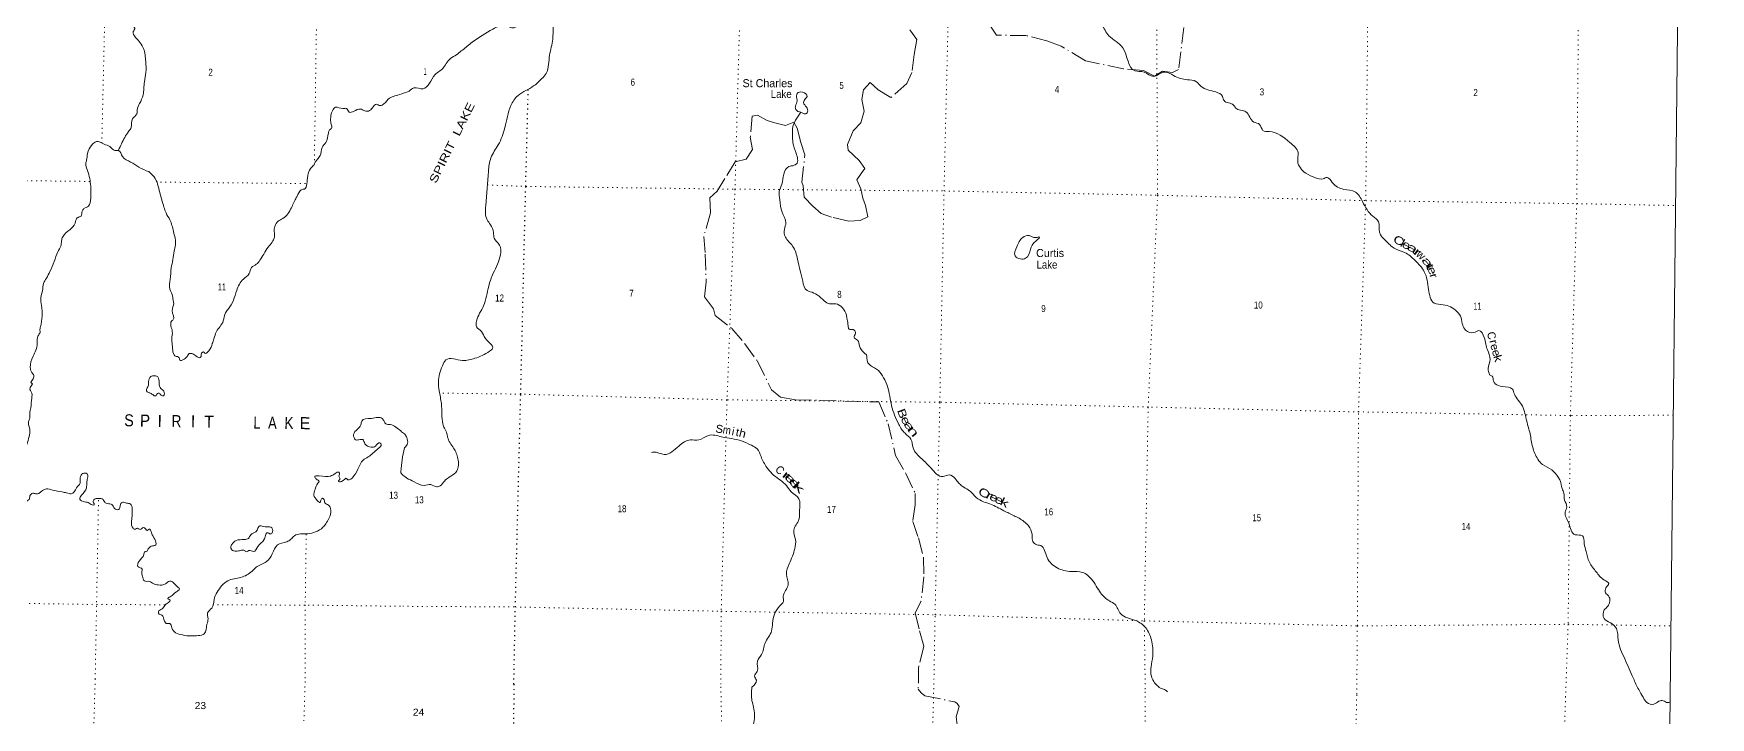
# Model space of a CAD drawing. Header units: feet. Extents: x -509309 to -252658, y -547785 to -360805.
# Drawn here: x -294575 to -252658, y -456902 to -439823 of the extents above; entities that cross this region are included whole.
import ezdxf
from ezdxf.enums import TextEntityAlignment as Align

# ---------------------------------------------------------------- set-up
doc = ezdxf.new("R2010")
doc.units = ezdxf.units.FT
doc.header["$LTSCALE"] = 80
doc.linetypes.add('DOT_DASHED', pattern=[7.7, 5, -1.2, 0.3, -1.2])
doc.linetypes.add('DOTTED', pattern=[1.5, 0.3, -1.2])
for name, color, linetype, lineweight in [('39', 7, 'Continuous', 13), ('4', 7, 'Continuous', 13), ('44', 7, 'DOT_DASHED', 13), ('6', 7, 'DOTTED', 25), ('7', 7, 'DOTTED', 13)]:
    doc.layers.add(name, color=color, linetype=linetype, lineweight=lineweight)
doc.layers.add('41', color=7, linetype='Continuous')

msp = doc.modelspace()

# ---------------------------------------------------------------- linework, layer by layer
at = {"layer": '39'}
msp.add_lwpolyline([(-285298.03, -450166.82), (-285352.43, -450395.54), (-285388.71, -450682.4), (-285397.36, -450772), (-285392.38, -450796.91), (-285352.88, -450839.7), (-285306.82, -450876.34)], dxfattribs=at)
for points in [[(-292448.75, -442736.48), (-292295.45, -442414.66), (-292201.81, -442273.01), (-292130.58, -442167.29), (-292104.43, -441954.71), (-291992.9, -441829.3), (-291981.87, -441727), (-291922.14, -441566.96), (-291837.86, -441356.95), (-291804.59, -441032), (-291764.19, -440797.47), (-291771.49, -440520.32), (-291824.48, -440198.54), (-292024.26, -439917.5), (-292081.01, -439774.39), (-292046.07, -439688.39), (-292069.84, -439658.04), (-292068.01, -439471.33), (-292150.41, -439285.8), (-292270.71, -439079.83), (-292353.88, -438972.6), (-292266.97, -438698.37), (-292224.34, -438441.78), (-292146.24, -438452.58), (-292019.1, -438166.69), (-291858.97, -437993.56), (-291732.17, -437946.61), (-291567.73, -437946.2), (-291495.45, -437936.87), (-291450.51, -437852.98), (-291454.33, -437630.07), (-291462.68, -437459.32), (-291400.46, -437249.1), (-291287.89, -437017.28), (-291149.62, -436823.86), (-291092.98, -436569.42), (-290962.83, -436385.96), (-290709.99, -435960.75), (-290500.54, -435665.62), (-290197.4, -435427.63), (-290069.89, -435308.4), (-290007.47, -435078.1), (-289856.33, -434798.47), (-289566.76, -434309.37), (-289352.12, -433893.82), (-289252.78, -433579.55), (-289153.34, -433460.05), (-288973.26, -433092.35)], [(-268311.35, -434826.65), (-268210.04, -435166.64), (-268275.42, -435563.25), (-268501.97, -435869.23), (-268517.83, -436007.54), (-268661.47, -436258.48), (-268671.51, -436260.35), (-268849.61, -436388.33), (-269027.57, -436506.28), (-269089.05, -436607.81), (-269077.01, -436758.55), (-269064.44, -436869.16), (-269056.3, -437011.82), (-269148.19, -437139.01), (-269175.46, -437230.98), (-269118.93, -437352.25), (-269075.62, -437563.67), (-269003.24, -437699.21), (-268842.67, -437835.99), (-268684.79, -438024.94), (-268606.54, -438323.19), (-268455.3, -438710.81), (-268227.85, -439095.49), (-267875.56, -439590.35), (-267692.9, -439876.02), (-267350.09, -440178.01), (-267042.98, -440754.54), (-266816.87, -440785.85), (-266575.71, -440891.65), (-266307.66, -440783.01), (-266076.31, -440872.61), (-265732.88, -440975.84), (-265518.95, -441019.02), (-265388.32, -441145.34), (-265025.27, -441280.97), (-264854.39, -441395.82), (-264817.66, -441498.73), (-264576.58, -441610.56), (-264525.45, -441685.56), (-264268.07, -441777.54), (-264074.99, -442033.24), (-263927.42, -442091.54), (-263843.2, -442241.3), (-263687.24, -442271.62), (-263171.59, -442539.91), (-262964.56, -442801.83), (-262975.36, -443012.49), (-262772.8, -443308.47), (-262527.76, -443424.37), (-262341.66, -443449.08), (-262237.01, -443418.44), (-262110.36, -443542.7), (-261819.94, -443713.45), (-261532.18, -443781.76), (-261354.92, -444021.17), (-261095.13, -444386.23), (-260952.66, -444526.78), (-260931.95, -444780.04), (-260889.05, -444871), (-260762.58, -445009.31), (-260564.41, -445182.77), (-260303.2, -445288.85), (-260043.24, -445489.28), (-259810.43, -445771.64), (-259702.02, -446214.87), (-259564.17, -446554.12), (-259336.19, -446595.49), (-259156.47, -446648.22), (-258891.46, -446921), (-258849.8, -447106.3), (-258777.29, -447231.8), (-258577.61, -447290.84), (-258446.67, -447242.5), (-258312.63, -447415.05), (-258232.54, -447725.37), (-258163.49, -447961.24), (-258212.55, -448185.41), (-258180.6, -448346.48)], [(-285187.8, -441260.1), (-285066.11, -441182.45), (-284837.83, -441201.74), (-284536.49, -440848.63), (-284323.68, -440672.95), (-284239.73, -440539.62), (-283970.31, -440326.59), (-283852.82, -440233.89), (-283609.68, -440038.56), (-283092.17, -439710.59), (-282784.28, -439620.58), (-282566.5, -439675.86), (-282431.78, -439493.05), (-282389.77, -439043.92), (-282312.91, -438840.21), (-282120.15, -438664.25), (-281973.61, -438497.68), (-281905.86, -438376.16), (-281809.1, -438335.37), (-281764.14, -438422.33), (-281724.53, -438459.03), (-281638.3, -438456.24), (-281593.52, -438557.26), (-281549.89, -438744.59), (-281520.95, -438981.91), (-281560.59, -439402.97), (-281588.06, -439661.58), (-281596.02, -439960.61), (-281675.5, -440363.04), (-281763.7, -440817.54), (-281867.66, -440948.58), (-282074.56, -441132.38), (-282462.55, -441367.82), (-282642.32, -441622.27), (-282793.97, -442176.26), (-282957.95, -442601.59), (-283142.63, -442924.23), (-283203.25, -443264.68), (-283270.64, -444117.01), (-283237.27, -444474.85), (-283152.71, -444598.52), (-283075.11, -444794.36), (-283062.86, -444929.05), (-282928.87, -445105.62), (-282901.99, -445346.92), (-283082.48, -445808.15), (-283196.99, -446129.78), (-283325.74, -446619.85), (-283503.22, -447004.83), (-283499.04, -447143.42), (-283378.34, -447263.58), (-283280.41, -447437.63), (-283101.28, -447687.11), (-283176.39, -447758.33), (-283543.55, -447933.83), (-283854.95, -447985.65), (-284265.74, -447973.82), (-284355.86, -448119.11), (-284453.41, -448523.29), (-284436.29, -448744.38), (-284380.37, -449064.39), (-284340.98, -449572.9), (-284304.33, -449681.84), (-284241.95, -449815.23), (-284225.05, -449901.8), (-284074.33, -450176.98), (-283965.56, -450441.53), (-283993.62, -450744.29), (-284305.69, -450998.88), (-284409.5, -451117.87), (-284496.05, -451144.76), (-284647.63, -451086.4), (-284812.27, -451106.16), (-285063.66, -451016.27), (-285242.85, -450923.39), (-285306.82, -450876.34)], [(-285187.8, -441260.1), (-285428.65, -441347.09), (-285708.53, -441462.83), (-285860.4, -441611.94), (-285912.65, -441623.48), (-286006.54, -441586.43), (-286052.87, -441608.06), (-286103.69, -441677.84), (-286202.74, -441757.19), (-286294.93, -441752.28), (-286398.77, -441707.09), (-286573.83, -441767.63), (-286682.27, -441782.64), (-286753.58, -441693.6), (-286845.86, -441696.71), (-287026.01, -441662.83), (-287105.08, -441750.41), (-287149.3, -441964.82), (-287134.48, -442089.45), (-287121.29, -442175.92), (-287173.96, -442229.62), (-287204.82, -442309.63), (-287271.3, -442543.91), (-287360.76, -442669.53), (-287408.88, -442871.86), (-287481.99, -442965.52), (-287532.81, -443035.3), (-287563.5, -443097.24), (-287642.55, -443182.81), (-287727.22, -443432.97), (-287838.26, -443712.99), (-287846.28, -443712.91), (-287965.87, -443842.26), (-288006.72, -443918.16), (-288129.53, -444171.96), (-288344.76, -444442.93), (-288459.69, -444506.07), (-288541.22, -444639.8), (-288555.96, -444711.94), (-288553.81, -444900.7), (-288609.27, -445034.69), (-288712.73, -445156.16), (-288820.72, -445329.79), (-288918.51, -445485.45), (-289005.72, -445585), (-289122.84, -445668.19), (-289184.46, -445816.17), (-289328.18, -445953.31), (-289495.43, -446238.81), (-289702.48, -446698.6), (-289777.62, -446794.25), (-289831.79, -447000.53), (-290004.87, -447267.9), (-290064.77, -447446.02), (-290106.06, -447566.09), (-290192.03, -447743.95), (-290288.89, -447805.25), (-290328.64, -447768.72), (-290375.11, -447804.41), (-290381.6, -447852.54), (-290406.29, -447916.55), (-290486.28, -447893.68), (-290593.89, -447824.37), (-290684.05, -447815.46), (-290734.9, -447889.25), (-290846.02, -447972.5), (-290902.36, -447992.03), (-290953.62, -447903.18), (-291007.61, -447886.6), (-291107.03, -447596.49), (-291121.51, -447437.73), (-291105.8, -447267.22), (-291123.31, -447008.03), (-291088.93, -446978.25), (-291110.62, -446737.09), (-291070.79, -446560.79), (-291085.98, -446474.3), (-291097.11, -446381.83), (-291165.59, -446208.49), (-291159.11, -445957.57), (-291132.29, -445676.73), (-291092.14, -445468.3), (-291059.96, -445253.77), (-291026.41, -445105.51), (-291079.23, -444765.67), (-291164.61, -444475.7), (-291263.2, -444304.08), (-291315.88, -444154.98), (-291420.59, -443790.54), (-291559.17, -443403.68), (-291694.24, -443271.85)], [(-275395.13, -441791.55), (-275519.25, -441722.93), (-275530.11, -441634.44), (-275486.3, -441504.56), (-275495.52, -441444.2), (-275487.89, -441321.83), (-275351.1, -441285.62), (-275240.24, -441391.59), (-275275.06, -441447.31), (-275326.43, -441542.96), (-275299.17, -441603.57), (-275224.57, -441723.08), (-275251.9, -441819.07), (-275328.09, -441820), (-275393.83, -441788.95)], [(-275393.83, -441788.95), (-275601.77, -442203.62), (-275605.55, -442338.08), (-275592.3, -442549.08), (-275513.6, -442813.2), (-275507.11, -443080.32), (-275565.68, -443113.62), (-275696.41, -443145.91), (-275823.16, -443332.84), (-275868.59, -443585.17), (-275933.05, -443760.94), (-275921.83, -443973.92), (-275863.81, -444285.93), (-275767.04, -444548.3), (-275807.3, -444712.37), (-275781.78, -444905.47), (-275602.31, -445128.85), (-275478.39, -445459.87), (-275414.04, -445747.88), (-275349.29, -446005.78), (-275240.1, -446238.21), (-275160.32, -446269.46), (-274984.96, -446348.23), (-274812.55, -446499.24), (-274677.22, -446573.43), (-274520.86, -446573.63), (-274361.71, -446666.22), (-274255.95, -446854.44), (-274237.31, -446961.11), (-274211.4, -447124.1), (-274190.44, -447206.71), (-274084.29, -447214.24), (-274031.43, -447309.35), (-274064.87, -447413.27), (-273979.54, -447478.73), (-273931.39, -447627.98), (-273817.27, -447790.21), (-273757.91, -447849.27), (-273732.13, -448022.3), (-273651.1, -448109.78), (-273456.35, -448239.01), (-273326.43, -448419.54), (-273229.11, -448639.75), (-273127.16, -449117.02), (-272944.91, -449585.39), (-272791.47, -449806.4), (-272643.03, -449951.04), (-272587.77, -450168.66), (-272368.94, -450446.81), (-272141.47, -450678.9), (-271841.48, -450883.91), (-271682.59, -450843.99), (-271539.5, -450938.37), (-271359.61, -451129.64), (-271210.46, -451220.09), (-271008.46, -451407.65), (-270831.46, -451514.55), (-270655.86, -451575.26), (-270319.26, -451740.63), (-270066.32, -451864.67), (-269817.61, -452006.72), (-269706.81, -452116.7), (-269615.39, -452328.8), (-269603.32, -452477.54), (-269530.49, -452578.96), (-269398.61, -452610.94), (-269240.14, -452906.3), (-268988.99, -453166.84), (-268635.41, -453260.18), (-268355.03, -453280.2), (-268128.74, -453450.04), (-267900.7, -453790.56), (-267678.88, -453994.47), (-267545.66, -454076.66), (-267398.44, -454313.64), (-267029.8, -454481.47), (-266773.67, -454667.8), (-266633.26, -454964.91), (-266600.56, -455372.94), (-266640.13, -455637.4), (-266644.55, -455820.04), (-266570.86, -456007.8), (-266482.04, -456113.46), (-266380.7, -456181.14), (-266278.96, -456218.72), (-266230.06, -456265.71)], [(-291694.24, -443271.85), (-291941.81, -443161.01), (-292147.1, -443032.52), (-292352.29, -442893.98), (-292447.06, -442742.47), (-292543.31, -442741.53), (-292666.7, -442645.96), (-292810.48, -442584.32), (-293004.39, -442522.2), (-293109.41, -442597.48), (-293223.89, -442819.23), (-293249.61, -442987.64), (-293268.38, -443061.75), (-293224.04, -443242.89), (-293145.69, -443637.2), (-293142.59, -443934.39), (-293204.72, -444134.57), (-293313.61, -444195.76), (-293362.39, -444261.54), (-293387.61, -444379.76), (-293482.31, -444425.02), (-293535.72, -444555.01), (-293669.72, -444722.37), (-293845.9, -444897.34), (-293875.02, -445003.48), (-293894.31, -445129.78), (-293969.92, -445273.61), (-294056.52, -445515.72), (-294165.28, -445767.65), (-294251.12, -445931.46), (-294324.58, -446061.26), (-294348.39, -446239.73), (-294394.26, -446417.98), (-294372.09, -446610.95), (-294362.75, -446884.11), (-294401.4, -447144.76), (-294414.3, -447232.98), (-294410.82, -447287.23), (-294459.7, -447363.05), (-294481.76, -447567.64), (-294587.14, -447883.86), (-294658.03, -448160.25), (-294619.15, -448285.12), (-294564.09, -448396.09), (-294625.77, -448550.09), (-294617.75, -448550.17), (-294667.47, -448712.32), (-294631.91, -448766.88), (-294621.45, -448927.61), (-294641.87, -449168.36), (-294669.35, -449312.66), (-294676.73, -449451.13), (-294701.6, -449533.21), (-294669.29, -449714.23), (-294685, -449884.75), (-294741.09, -450082.98), (-294801.21, -450283.18), (-294850.6, -450411.2), (-294894.01, -450543.3), (-294967, -450624.91), (-295040.33, -450740.65), (-295102.69, -450964.93), (-295068.32, -451139.95), (-295079.01, -451208.11), (-295178.11, -451293.48), (-295225.34, -451405.46), (-295313.02, -451553.19), (-295460.85, -451700.34), (-295596.42, -451823.5), (-295623.44, -451919.62), (-295566.71, -452064.74), (-295462.01, -452226.39), (-295289.8, -452252.16), (-295172.91, -452193.06), (-295170.3, -452130.84), (-295205.7, -452060.22), (-295181.22, -452018.29), (-295132.64, -451972.59), (-295109.74, -451886.47), (-295084.67, -451784.31), (-295039.75, -451702.43), (-294999.08, -451644.6), (-294876.17, -451585.56), (-294826.08, -451590.06), (-294794.06, -451596.4), (-294736.91, -451494.55), (-294686.4, -451456.9), (-294665.5, -451370.76), (-294594.67, -451305.19), (-294518.57, -451315.97), (-294438.33, -451312.74)], [(-269448.71, -444902.69), (-269527.57, -444919.57), (-269609.53, -444902.35), (-269691.26, -444867.06), (-269846.22, -444913.06), (-269995.63, -445145.85), (-270038.79, -445378.13), (-269907.44, -445450.26), (-269776.95, -445436.04), (-269651.7, -445210.94), (-269514.55, -444996.05), (-269437.17, -444904.79), (-269449.17, -444902.61)], [(-291698.31, -448586.64), (-291682.87, -448444.23), (-291646.25, -448390.37), (-291541.78, -448371.31), (-291467.87, -448400.14), (-291437.24, -448549.02), (-291392.46, -448685.99), (-291318.96, -448756.99), (-291324.06, -448867.37), (-291382.13, -448858.77), (-291435.72, -448802.03), (-291479.97, -448815.65), (-291520.64, -448873.49), (-291596.5, -448838.61), (-291666.29, -448797.78), (-291736.21, -448770.99), (-291749.68, -448712.63), (-291710.75, -448628.68), (-291698.24, -448585.99)], [(-258180.6, -448346.48), (-258114.88, -448379.54), (-258078.42, -448502.52), (-258037.18, -448567.35), (-257859.68, -448636.11), (-257608.02, -448705.92), (-257557.47, -448825.09), (-257359.02, -449129.06), (-257251.69, -449502), (-257167.66, -449818.4), (-257101.97, -450156.62), (-256969.57, -450453.63), (-256857.06, -450585.72), (-256622.25, -450717.53), (-256466.36, -450904.45), (-256415.33, -450987.48), (-256365.87, -451188.95), (-256323.21, -451297.97), (-256303.52, -451476.94), (-256247.6, -451644.37), (-256287.43, -451776.31), (-256200.9, -452054.6), (-256040.26, -452337.95), (-255858.22, -452366.63), (-255812.66, -452560.01), (-255767.13, -452755.4), (-255684.45, -453021.59), (-255515.29, -453266.91), (-255309.5, -453470.59), (-255202.41, -453558.44), (-255269.96, -453663.89), (-255277.67, -453792.28), (-255204.49, -453867.6), (-255223.94, -454126.32), (-255311.35, -454217.44), (-255318.19, -454432.16), (-255159.23, -454538.81), (-255008.74, -454679.47), (-254966.35, -454961.15), (-254800.29, -455441.33), (-254584.21, -455928.25), (-254451.58, -456207.19), (-254341.84, -456397.46)], [(-289868.63, -453610.08), (-289719.04, -453489.05), (-289393.34, -453403.88), (-289113.08, -453250), (-289011.86, -453152.6), (-288757.85, -453016.53), (-288607.47, -452815.2), (-288476.97, -452595.6), (-288245.55, -452513.53), (-288142.7, -452454.29), (-288055.61, -452366.79), (-287718.21, -452315.87), (-287525.24, -452269.56), (-287339.6, -452152.9), (-287270.58, -452067.24), (-287145.5, -451787.35), (-287201.82, -451600.07), (-287293.46, -451538.94), (-287324.62, -451444.27), (-287348.54, -451429.98), (-287391.15, -451479.76), (-287419.75, -451533.7), (-287473.48, -451491.01), (-287566.34, -451349.55), (-287536.9, -451211.3), (-287469.2, -451055.34), (-287436.68, -451011.49), (-287512.25, -450946.5), (-287543.76, -450887.96), (-287437.29, -450868.92), (-287154.58, -450873.68), (-287033.64, -450810.61), (-286941.08, -450779.39), (-286927.5, -450825.7), (-286942.03, -450875.75), (-286914.61, -450942.28), (-286955.28, -451000.11), (-286875.18, -451010.93), (-286748.12, -450937.88), (-286744.17, -450943.94), (-286465.07, -450703.71), (-286338.48, -450474.04), (-286213.39, -450396.95), (-285958.65, -450186.59), (-285883.4, -450078.9), (-285917.13, -450042.43), (-286030.27, -450127.67), (-286132.81, -450154.78), (-286292.37, -450066.89), (-286345.51, -449963.97), (-286411.66, -449961.32), (-286524.02, -449968.25), (-286572.89, -449839.27), (-286479.31, -449703.65), (-286394.05, -449598.06), (-286371.03, -449499.9), (-286125.73, -449434.02), (-285859.04, -449436.62), (-285809.64, -449511.39), (-285768.1, -449570.03), (-285661.97, -449585.12), (-285516.26, -449654.8), (-285396.84, -449746.32), (-285301.34, -449823.55), (-285293.83, -449829.43)], [(-285298.03, -450166.82), (-285227.37, -450054.27), (-285245.55, -449913.48), (-285293.83, -449829.43)], [(-276619.79, -456144.86), (-276507.28, -455973.78), (-276550.02, -455870.78), (-276488.31, -455751.19), (-276478.98, -455500.36), (-276376.51, -455331.15), (-276288.57, -455047.3), (-276126.21, -454744.42), (-276103.62, -454552), (-275917.46, -454116.95), (-275831.85, -454009.74), (-275834.11, -453877.2), (-275712.04, -453589.82), (-275754.69, -453328.21), (-275685.08, -453066.19), (-275545.76, -452686.69), (-275528.71, -452458.05), (-275571.73, -452224.55), (-275441.89, -451955.34), (-275424.89, -451730.72), (-275445.15, -451443.33), (-275635.27, -451267.98), (-275757.47, -451109.65), (-276066.84, -450856.32), (-276244.68, -450661.07), (-276389.42, -450387.98), (-276485.11, -450195.89), (-276628.24, -450105.53), (-276879.35, -449993.57), (-277377.18, -449894.18), (-277705.48, -449859.42), (-277945.5, -449970.47), (-278156, -449971.51), (-278444.67, -450124.03), (-278808.3, -450335.72), (-279080.13, -450275.67), (-279126.33, -450283.04)], [(-294438.33, -451312.74), (-294248.68, -451196.12), (-294102.56, -451223.65), (-293856.36, -451270.22), (-293754.31, -451293.3), (-293688.28, -451308), (-293630.25, -451320.61), (-293498.39, -451167.29), (-293413.07, -451055.68), (-293405.7, -450917.21), (-293344.5, -450811.38), (-293236.24, -450814.45), (-293225.31, -450926.99), (-293242.47, -451041.28), (-293253.72, -451165.65), (-293371.9, -451355.25), (-293416.94, -451449.18), (-293299.3, -451518.59), (-293181.27, -451547.85), (-293085.52, -451598.98), (-293059.37, -451591.21), (-293082.74, -451520.7), (-293056.05, -451456.71), (-292957.56, -451433.58), (-292837.52, -451462.86), (-292780.14, -451541.72), (-292728.19, -451560.3), (-292614.13, -451585.5), (-292548.88, -451680.51), (-292446.9, -451709.61), (-292401.52, -451581.55), (-292346.83, -451525.86), (-292252.82, -451550.87), (-292156.73, -451567.87), (-292107.95, -451704.88), (-292124.96, -452007.91), (-292086.51, -452176.94), (-292026.61, -452203.63), (-291972.2, -452176.05), (-291922.35, -452204.64), (-291859.91, -452177.14), (-291803.63, -452163.63), (-291736.12, -452232.56), (-291683.65, -452198.94), (-291624.44, -452295.89), (-291545.78, -452453.27), (-291521.05, -452590.05), (-291633.73, -452629.11), (-291718.86, -452720.64), (-291727.07, -452740.64), (-291793.5, -452766.09), (-291818.23, -452834.12), (-291934.16, -452999.64), (-291965.56, -453133.86), (-291859.9, -453197.14), (-291868.73, -453279.37), (-291853.6, -453371.88), (-291804.67, -453494.84), (-291680.45, -453506.09), (-291580.72, -453561.27), (-291456.72, -453594.61), (-291279.97, -453566.21), (-291166.99, -453497.04), (-291101.01, -453517.76), (-291013.69, -453610.97), (-290930.33, -453698.12), (-291001.16, -453763.69), (-291160.79, -453886.62), (-291215.44, -453938.3), (-291161.66, -453974.96), (-291182.12, -454016.93), (-291266.93, -454076.34), (-291362.34, -454193.87), (-291455.28, -454265.25), (-291433.76, -454319.67), (-291369.83, -454344.39), (-291299.18, -454501.69), (-291235.57, -454558.53), (-291171.36, -454555.14), (-291116.32, -454668.12), (-291023.22, -454785.48), (-290855.34, -454843.34), (-290626.97, -454867.65), (-290460.44, -454859.23), (-290305.59, -454814.56), (-290239.02, -454570.25), (-290211.63, -454435.98), (-290222.21, -454287.3), (-290120.82, -454173.84), (-290060.56, -453959.58), (-289868.63, -453610.08)], [(-289621.88, -452580.43), (-289512.64, -452483.11), (-289301.86, -452461.07), (-289203.29, -452429.91), (-289146.28, -452342.12), (-289017.16, -452263.06), (-288915.42, -452113.46), (-288787.37, -452142.82), (-288643.04, -452148.24), (-288598.12, -452271.16), (-288652.75, -452320.82), (-288728.63, -452287.95), (-288777.47, -452359.76), (-288814.59, -452463.81), (-288966.67, -452635.01), (-289074.16, -452758.45), (-289194.26, -452735.19), (-289248.67, -452762.77), (-289314.49, -452725.99), (-289394.77, -452733.24), (-289513.24, -452748.15), (-289597.3, -452731.26), (-289642.65, -452652.52), (-289632.19, -452608.44), (-289621.88, -452580.43)], [(-276619.01, -456143.67), (-276616.15, -456486.93), (-276577.01, -456647.77), (-276567.24, -457029.25), (-276607.74, -457438.54), (-276510.95, -457682.03), (-276522.24, -457896.77), (-276590.38, -458233.62), (-276710.99, -458630.39), (-276783.41, -459013.4), (-276804.92, -459601.47), (-277002.09, -460064.03), (-277184.77, -460448.38), (-277470.11, -460904.39), (-277752.81, -461254.02), (-277880.66, -461520.26), (-277814.11, -461791.67), (-277741.14, -461994.86), (-277577.11, -462052.05), (-277395.5, -462189.65), (-277259.76, -462284.81), (-277168.32, -462415.85), (-277018.61, -462523.14), (-277028.22, -462792.09), (-276868.39, -463222.65), (-276653.3, -463460.82), (-276373.58, -463615.06), (-276260.65, -463840.58), (-276282.61, -464165.66), (-276223.92, -464410.93), (-276199.51, -464690.12), (-276133.94, -465128.15), (-276227.55, -465364.48), (-276192.48, -465876.6), (-276028.15, -466222.88), (-275851.25, -466407.71), (-275768.78, -466911.93), (-275722.96, -467379.47), (-275623.03, -467887.52), (-275557.67, -468361.68), (-275662.95, -468537.72), (-275596.05, -468750.91), (-275532.94, -469265.21), (-275519.49, -469702.93), (-275560.72, -469897.41), (-275428.07, -470177.25), (-275177.06, -470441.73), (-275099.83, -470602.8), (-274999.37, -471241.78), (-275035.68, -471620.99), (-275043.77, -471972.26), (-274939.94, -472380.4), (-274329.6, -472897.97), (-274101.83, -473025.8), (-273897.35, -473023.01), (-273812.43, -473238.32), (-273562.53, -473691.5), (-273241.51, -473982.5), (-272870.82, -474348.07), (-272533.63, -474275.8), (-272385.23, -474264.64), (-272194.18, -474500.66), (-272018.59, -474638.22), (-271968.25, -474939.65), (-271717.3, -475214.17), (-271488.85, -475564.84), (-271472.49, -475850.01), (-271373.26, -476019.23), (-271213.3, -476427.71), (-270837.91, -476674.87), (-270698.91, -476898.53), (-270619.75, -477071.65), (-270394.77, -477331.96), (-270057.19, -477874), (-269629.12, -478027.12), (-269390.85, -478072.7), (-269194.06, -478354.93), (-269022.2, -478444.29), (-268771.88, -478485.93), (-268453.74, -478586.2), (-268152.95, -478907.19), (-268143.44, -479332.84), (-268322.31, -479751.34), (-268191.37, -479982.99), (-267772.98, -480077.83), (-267518.95, -480169.68), (-267363.54, -480331.21), (-267303.28, -480648.76), (-267247.67, -480737.42), (-267238.42, -480867.96), (-267011.37, -481116.24)], [(-254341.84, -456397.46), (-254245.6, -456532.1), (-254077.45, -456571.24), (-253944.73, -456499.77), (-253838.41, -456486.35), (-253726.43, -456533.19), (-253665.57, -456515.63)]]:
    msp.add_spline(points, degree=3, dxfattribs=at)
at = {"layer": '4'}
msp.add_lwpolyline([(-505285.47, -360804.75), (-473709.75, -361478.07), (-442133.15, -362107.95), (-410555.71, -362694.39), (-378977.49, -363237.41), (-347398.54, -363736.98), (-315818.95, -364193.12), (-284238.76, -364605.82), (-252658.03, -364975.08), (-254669.8, -547785.08), (-286501.98, -547412.88), (-318333.63, -546996.89), (-350164.67, -546537.13), (-381995.06, -546033.57), (-413824.72, -545486.23), (-445653.6, -544895.12), (-477481.62, -544260.22), (-509308.75, -543581.54)], close=True, dxfattribs=at)
msp.add_lwpolyline([(-505285.47, -360804.75), (-473709.75, -361478.07), (-442133.15, -362107.95), (-410555.71, -362694.39), (-378977.49, -363237.41), (-347398.54, -363736.98), (-315818.95, -364193.12), (-284238.76, -364605.82), (-252658.03, -364975.08), (-254669.8, -547785.08), (-286501.98, -547412.88), (-318333.63, -546996.89), (-350164.67, -546537.13), (-381995.06, -546033.57), (-413824.72, -545486.23), (-445653.6, -544895.12), (-477481.62, -544260.22), (-509308.75, -543581.54)], close=True, dxfattribs=at)
at = {"layer": '44'}
for points in [[(-265819.81, -439671.97), (-265954.29, -440717.09), (-266102.43, -440797.04), (-266356.25, -440762.75), (-266554.47, -440886.7), (-266828.03, -440746.27), (-267327.74, -440703.73), (-268276.9, -440506.57), (-268883.77, -440137.54), (-269243.32, -440007.03), (-269760.8, -439872.36), (-270506.49, -439863.63), (-270667.83, -439615.17)], [(-272673.34, -439729.35), (-272498, -439973.81), (-272562.88, -440348.2), (-272617.95, -440796.68), (-272748.57, -441072.88), (-273145.26, -441422.91), (-273460.67, -441226.37), (-273662.15, -441043.96), (-273830.54, -441230.02), (-273867.11, -441472.27), (-273813.84, -441764.67), (-273896.5, -442052.93), (-274084.92, -442252.99), (-274231.69, -442595.26), (-274210.04, -442737.45), (-273938.76, -442990.01), (-273799.3, -443194.39), (-273889.57, -443318.45), (-273997.91, -443474.53), (-273894.49, -443700.91), (-273847.08, -443935.23), (-273781.54, -444115.51), (-273722.26, -444403.91), (-273910.41, -444493.84), (-274198.33, -444505.57), (-274625.93, -444409.04), (-274889.61, -444316.67), (-275097.08, -444132.25), (-275308.47, -443911.78), (-275333.77, -443629.42), (-275367.54, -443537.27), (-275295.91, -442854.53), (-275397.12, -442544.06), (-275490.22, -442185.54), (-275569.84, -442039.29)], [(-275569.84, -442039.29), (-275777.95, -442121.18), (-276043.69, -442054.84), (-276237.48, -441996.58), (-276481.05, -441858.18), (-276615.06, -441882.08), (-276658.32, -442410.67), (-276603.08, -442717.09), (-276757.61, -442959.23), (-277035.66, -443025.03), (-277294.57, -443441.28), (-277485.27, -443757.47), (-277667.6, -443925.49), (-277654.52, -444303.96), (-277823.89, -444894.5), (-277784.96, -445329.06), (-277760.65, -446023.91), (-277803.53, -446396.31), (-277576.35, -446696.89), (-277540.76, -446861.12), (-277123.7, -447185.92), (-276792.76, -447568.7), (-276479.92, -448001.52), (-276127.8, -448720.72), (-275900.32, -448901.16), (-275526.62, -448967.61), (-273441.55, -449023.71), (-273214.95, -449566.58), (-273024.95, -450361.71), (-272774.12, -450806.49), (-272533.43, -451307.32), (-272534.11, -451589.66), (-272597.09, -452006.1), (-272458.15, -452420.73), (-272327.4, -452917.45), (-272318.55, -453390.02), (-272392.02, -454008.69), (-272536.67, -454298.89), (-272427.77, -454739.53), (-272318.77, -455132.1), (-272451.97, -455648.59), (-272459.33, -456194.01)], [(-272459.33, -456194.01), (-272385.33, -456286.86), (-272295.61, -456359.11), (-271542.67, -456516.51), (-271487, -456558.52), (-271437.72, -456629.71), (-271510.33, -456889.49), (-271478.89, -457150.25), (-271312.33, -457712.84), (-271319.32, -457804.97), (-271348.01, -457880.8), (-271741.37, -458195.64), (-272496.73, -458891.74), (-273061.1, -459297.13), (-273287.93, -459569.47), (-273470.21, -459788.14), (-273772.47, -459997.65), (-273869.63, -460057.41)]]:
    msp.add_lwpolyline(points, dxfattribs=at)
at = {"layer": '6'}
for points in [[(-282568.35, -456072.31), (-282531.04, -454143.95), (-282396.71, -448829.42), (-282272.07, -443641.24), (-282208.48, -441228.55)], [(-282568.35, -456072.31), (-282598.11, -459607.05), (-282584.79, -459727.58), (-282649.57, -464928.67), (-282702.93, -470228.23)]]:
    msp.add_lwpolyline(points, dxfattribs=at)
at = {"layer": '7'}
for p, q in [((-292868.94, -442560.75), (-292765.94, -438253.78)), ((-287484.11, -438281.14), (-287555.19, -443081.02)), ((-287776.55, -443569.02), (-291482.71, -443532.92)), ((-293033.19, -455941.64), (-292950.57, -451433.9))]:
    msp.add_line(p, q, dxfattribs=at)
for points in [[(-276643.52, -417259.11), (-276676.92, -422520.85), (-276749.24, -427693.71), (-276740.18, -427766.12), (-276879.35, -432992.24), (-276891.4, -438306.49), (-277040.92, -443709.14), (-277240.7, -448970.55), (-277257.63, -449583.27)], [(-272072.86, -456198.57), (-272039.45, -454338.4), (-271921.26, -449031.67), (-271815.49, -443754.88), (-271688.68, -438402.1), (-271573.08, -433139.51), (-271500.67, -427808.04), (-271379.95, -422613.78), (-271388.7, -422517.29), (-271437.41, -417400.94)], [(-266504.42, -438529.58), (-266478.6, -443860.42), (-266712.85, -449151.46), (-266809.42, -454490.61), (-266785.2, -456260.38)], [(-261498.89, -456320.96), (-261484.81, -454616.06), (-261456.36, -449273.93), (-261274.41, -443996.21), (-261215.87, -438652.5)], [(-255953.37, -438775.06), (-256001.25, -444070.74), (-256159.34, -449362.84), (-256216.15, -454576.08), (-256280.23, -456379.58)], [(-293168.04, -443516.09), (-298179.39, -443459.66), (-303538.78, -443365.3), (-308790.85, -443370.36), (-314388.09, -443400.17), (-316908.38, -443389.05)], [(-283231.78, -443603.58), (-282272.07, -443641.24), (-277040.92, -443709.14), (-271815.49, -443754.88), (-266478.6, -443860.42), (-261268.39, -443996.3), (-256001.25, -444070.74), (-253528.97, -444117.66)], [(-253586.61, -449355.63), (-256159.34, -449362.84), (-261446.31, -449272.06), (-266712.85, -449151.46), (-271921.26, -449031.67), (-277240.7, -448970.55), (-282396.71, -448829.42), (-284422.11, -448802.19)], [(-277265.67, -449874.3), (-277386.6, -454250.78), (-277394.72, -456135.15)], [(-287758.5, -452323.02), (-287783.8, -454094.2), (-287786.84, -456007.74)], [(-314491.77, -453751.73), (-308877.68, -453844.57), (-303610.63, -453948.07), (-298280.85, -453993.96), (-292997.62, -454083.57), (-291277.54, -454087.93)], [(-290096.96, -454090.94), (-287709.5, -454096.99), (-285347.05, -454126.39)], [(-285347.05, -454126.39), (-282531.04, -454143.95), (-277386.6, -454250.78), (-272039.45, -454338.4), (-266809.42, -454490.61), (-261484.81, -454616.06), (-256216.15, -454576.08), (-253644.53, -454618.47)], [(-293033.19, -455941.64), (-293133.14, -459454.79), (-293195.94, -464713.08), (-293271.78, -470073.67)], [(-287786.84, -456007.74), (-287890.02, -459532.25), (-287961.66, -464866.77), (-288004.62, -470155.43)], [(-277394.72, -456135.15), (-277315.25, -459799.18), (-277452, -464969.72), (-277485.29, -470269.36)], [(-272217.45, -470290.76), (-272224.49, -465031.03), (-272169.49, -459787.73), (-272072.86, -456198.57)], [(-266785.2, -456260.38), (-266817.46, -459809.63), (-266926.72, -465076.7), (-266949.96, -470372.38)], [(-261574.73, -460009.54), (-261577.03, -459720.45), (-261498.89, -456320.96)], [(-256280.23, -456379.58), (-256393.63, -459783.5), (-256429.42, -465169.45), (-256432.38, -470425.11)]]:
    msp.add_lwpolyline(points, dxfattribs=at)

# ---------------------------------------------------------------- texts
at = {"layer": '41'}
for s, p in [('St Charles', (-276852.13, -441162.2)), ('Curtis', (-269514.02, -445403.94))]:
    msp.add_text(s, height=200, dxfattribs=at).set_placement(p)
at = {"layer": '41', "width": 0.9}
for p in [(-276146.29, -441432.75), (-269504.85, -445692.83)]:
    msp.add_text('Lake', height=200, dxfattribs=at).set_placement(p)
at = {"layer": '41', "width": 1.3}
msp.add_text('SPIRIT  LAKE', height=200, rotation=63.624, dxfattribs=at).set_placement((-284516.22, -443580.09))
at = {"layer": '41'}
for s, height, rotation, width, p in [('C', 200, 330.018, 1.35, (-260499.55, -445075.96)), ('l', 200, 330.408, 1.2, (-260401.24, -445142.75)), ('e', 200, 334.012, 1.35, (-260303.16, -445188.65)), ('a', 200, 326.8, 1.7, (-260160.65, -445262.63)), ('r', 200, 322.928, 1.9, (-260034.24, -445359.79)), ('a', 200, 309.237, 1.9, (-259808.77, -445594.19)), ('t', 200, 300.505, 1.4, (-259751.64, -445694.21)), ('e', 200, 293.79, 1.3, (-259703.07, -445780.99)), ('r', 200, 287.508, 1.25, (-259669.23, -445901.06)), ('r', 200, 284.236, 1.2, (-258170.68, -447544.09)), ('e', 200, 284.236, 1.05, (-258144.63, -447673.84)), ('e', 200, 286.596, 1.1, (-258102.06, -447826.12)), ('k', 200, 286.039, 1.25, (-258064.79, -447960.82)), ('S', 300, 358.991, 0.9, (-292190.86, -449631.35)), ('P', 300, 358.991, 0.95, (-291790.92, -449638.4)), ('B', 200, 290.263, 1.35, (-272951.64, -449346.16)), ('R', 300, 358.991, 0.85, (-291004.89, -449652.48)), ('L', 300, 358.991, 0.8, (-288990.18, -449687.71)), ('A', 300, 359.355, 0.8, (-288605.53, -449694.09)), ('K', 300, 359.355, 0.85, (-288191.71, -449698.59)), ('S', 200, 351.715, 1.05, (-277445.04, -449794.42)), ('m', 200, 350.498, 0.9, (-277258.73, -449822.95)), ('h', 200, 345.579, 1.15, (-276874.91, -449902.33)), ('e', 200, 296.118, 1.35, (-272862.3, -449527.09)), ('a', 200, 304.941, 1.75, (-272764.31, -449684.64)), ('n', 200, 307.789, 1.85, (-272662.37, -449818.16)), ('r', 200, 322.096, 1.95, (-275815.45, -450927.77)), ('e', 200, 317.61, 1.95, (-275723.76, -451012.99)), ('e', 200, 315.12, 2.05, (-275618.52, -451120.06)), ('k', 200, 316.529, 2.2, (-275521.98, -451229.35)), ('C', 200, 325.561, 1.45, (-270873.22, -451376.52)), ('r', 200, 332.186, 1.6, (-270730.13, -451440.93)), ('e', 200, 334.838, 1.35, (-270612.08, -451492.89)), ('e', 200, 333.835, 1.35, (-270483.06, -451555.73)), ('k', 200, 333.836, 1.55, (-270347.76, -451624.62))]:
    msp.add_text(s, height=height, rotation=rotation, dxfattribs=dict(at, width=width)).set_placement(p, align=Align.CENTER)
for s, height, rotation, p in [('w', 200, 316.613, (-259961.6, -445426.05)), ('C', 200, 284.706, (-258224.87, -447391)), ('I', 300, 358.991, (-291422.09, -449645.46)), ('I', 300, 358.991, (-290589.93, -449659.54)), ('T', 300, 358.991, (-290189.99, -449666.58)), ('E', 300, 359.355, (-287791.74, -449703.08)), ('i', 200, 349.019, (-277104.19, -449856.26)), ('t', 200, 349.019, (-276996.91, -449874.42)), ('C', 200, 316.413, (-275985, -450796.17))]:
    msp.add_text(s, height=height, rotation=rotation, dxfattribs=at).set_placement(p, align=Align.CENTER)
at = {"layer": '7'}
for s, width, p in [('2', 0.85, (-290204.8, -440876.91)), ('1', 0.4, (-284819.49, -440855.9)), ('6', 0.85, (-279650.55, -441122.8)), ('5', 0.85, (-274431.62, -441204.59)), ('4', 0.85, (-269046.54, -441304.79)), ('3', 0.85, (-263925.57, -441367.12)), ('2', 0.85, (-258584.11, -441383.58)), ('11', 0.65, (-289965.98, -446238.64)), ('12', 0.85, (-283036.24, -446515.01)), ('7', 0.85, (-279683.74, -446396)), ('8', 0.85, (-274485.86, -446424.29)), ('9', 0.85, (-269385.44, -446779.05)), ('10', 0.85, (-264071.34, -446690.3)), ('11', 0.65, (-258584.85, -446717.56)), ('13', 0.85, (-285685.86, -451440.87)), ('13', 0.85, (-285042.91, -451553.86)), ('18', 0.85, (-279975.67, -451777.16)), ('17', 0.85, (-274739.83, -451792.94)), ('16', 0.85, (-269308.77, -451854.48)), ('15', 0.85, (-264110.7, -452001.69)), ('14', 0.85, (-258878.94, -452219.87)), ('14', 0.85, (-289546.83, -453818.18)), ('23', 1.1, (-290547.28, -456693.82)), ('24', 1.1, (-285093.42, -456858.22))]:
    msp.add_text(s, height=175, dxfattribs=dict(at, width=width)).set_placement(p)

doc.saveas('drawing.dxf')
